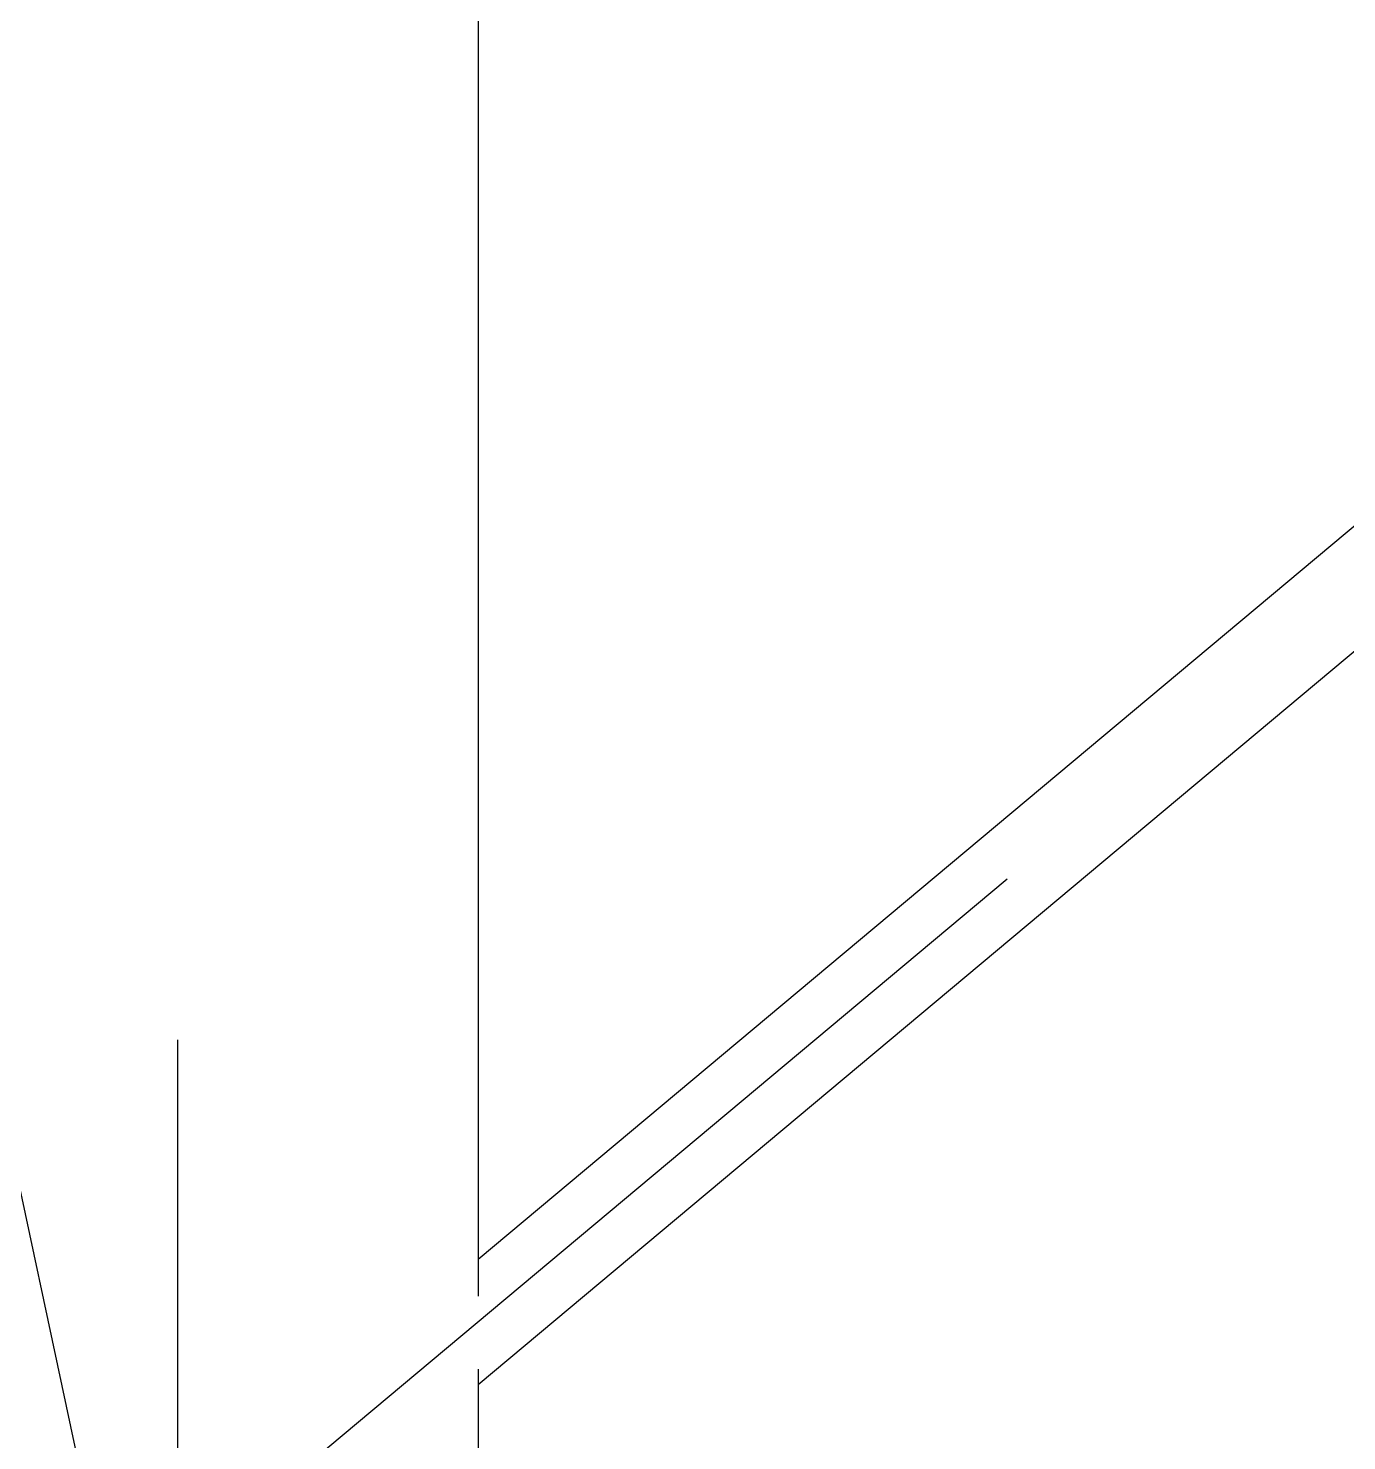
# Model space of a CAD drawing. Header units: millimetres. Extents: x 150209.93 to 150215.05, y 136675.65 to 136679.93.
# Drawn here: x 150213.6069 to 150213.6738, y 136676.5074 to 136676.5791 of the extents above; entities that cross this region are included whole.
import ezdxf

# ---------------------------------------------------------------- set-up
doc = ezdxf.new("R2010")
doc.units = ezdxf.units.MM
doc.header["$LTSCALE"] = 0.25
doc.linetypes.add('CENTER', pattern=[50.8, 31.75, -6.35, 6.35, -6.35])
doc.linetypes.add('XKITLINE00', pattern=[0])

# ---------------------------------------------------------------- blocks, each defined once
blk = doc.blocks.new('çatıı')
at = {"color": 8, "linetype": 'CENTER'}
for p, q in [((25173.61, 5810.27), (23430, 4350.27)), ((23430, 3985.69), (23430, 5629.8)), ((23430, 4260.27), (23255, 5080.27))]:
    blk.add_line(p, q, dxfattribs=at)
at = {"color": 8, "linetype": 'XKITLINE00'}
for p, q in [((23506.2, 5629.8), (23506.2, 4420.55)), ((23506.2, 4429.97), (24282.83, 5080.27)), ((23506.2, 4398.19), (24301.8, 5064.39)), ((23506.2, 4402.03), (23506.2, 4116.03))]:
    blk.add_line(p, q, dxfattribs=at)

msp = doc.modelspace()

# ---------------------------------------------------------------- block references
at = {"xscale": 0.0002000170049888334, "yscale": 0.0002000170049888334, "zscale": 0.0002000170049888334}
msp.add_blockref('çatıı', (150208.928067, 136675.630592), dxfattribs=at)

doc.saveas('drawing.dxf')
